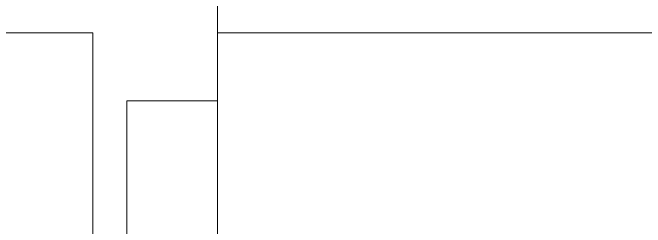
# Model space of a CAD drawing. Header units: millimetres. Extents: x 219.2 to 298.5, y 137.8 to 166.3.
# Drawn here: x 259.375 to 262.165, y 145.402 to 146.35 of the extents above; entities that cross this region are included whole.
import ezdxf

# ---------------------------------------------------------------- set-up
doc = ezdxf.new("R2010")
doc.units = ezdxf.units.MM
doc.layers.add('fach00', color=33, linetype='Continuous', lineweight=0)
doc.layers.add('fach20', color=160, linetype='Continuous', lineweight=20)

msp = doc.modelspace()

# ---------------------------------------------------------------- linework, layer by layer
at = {"layer": 'fach00'}
for p, q in [((262.9242, 146.2613), (260.2792, 146.2613)), ((260.2792, 144.7613), (260.2792, 145.9613))]:
    msp.add_line(p, q, dxfattribs=at)
at = {"layer": 'fach20'}
for p, q in [((260.2792, 145.9613), (260.2792, 149.4613)), ((259.7292, 146.2613), (253.6369, 146.2613)), ((259.7292, 146.2613), (259.7292, 143.9613)), ((260.2792, 145.9613), (259.8792, 145.9613)), ((259.8792, 145.9613), (259.8792, 144.7613))]:
    msp.add_line(p, q, dxfattribs=at)

doc.saveas('drawing.dxf')
